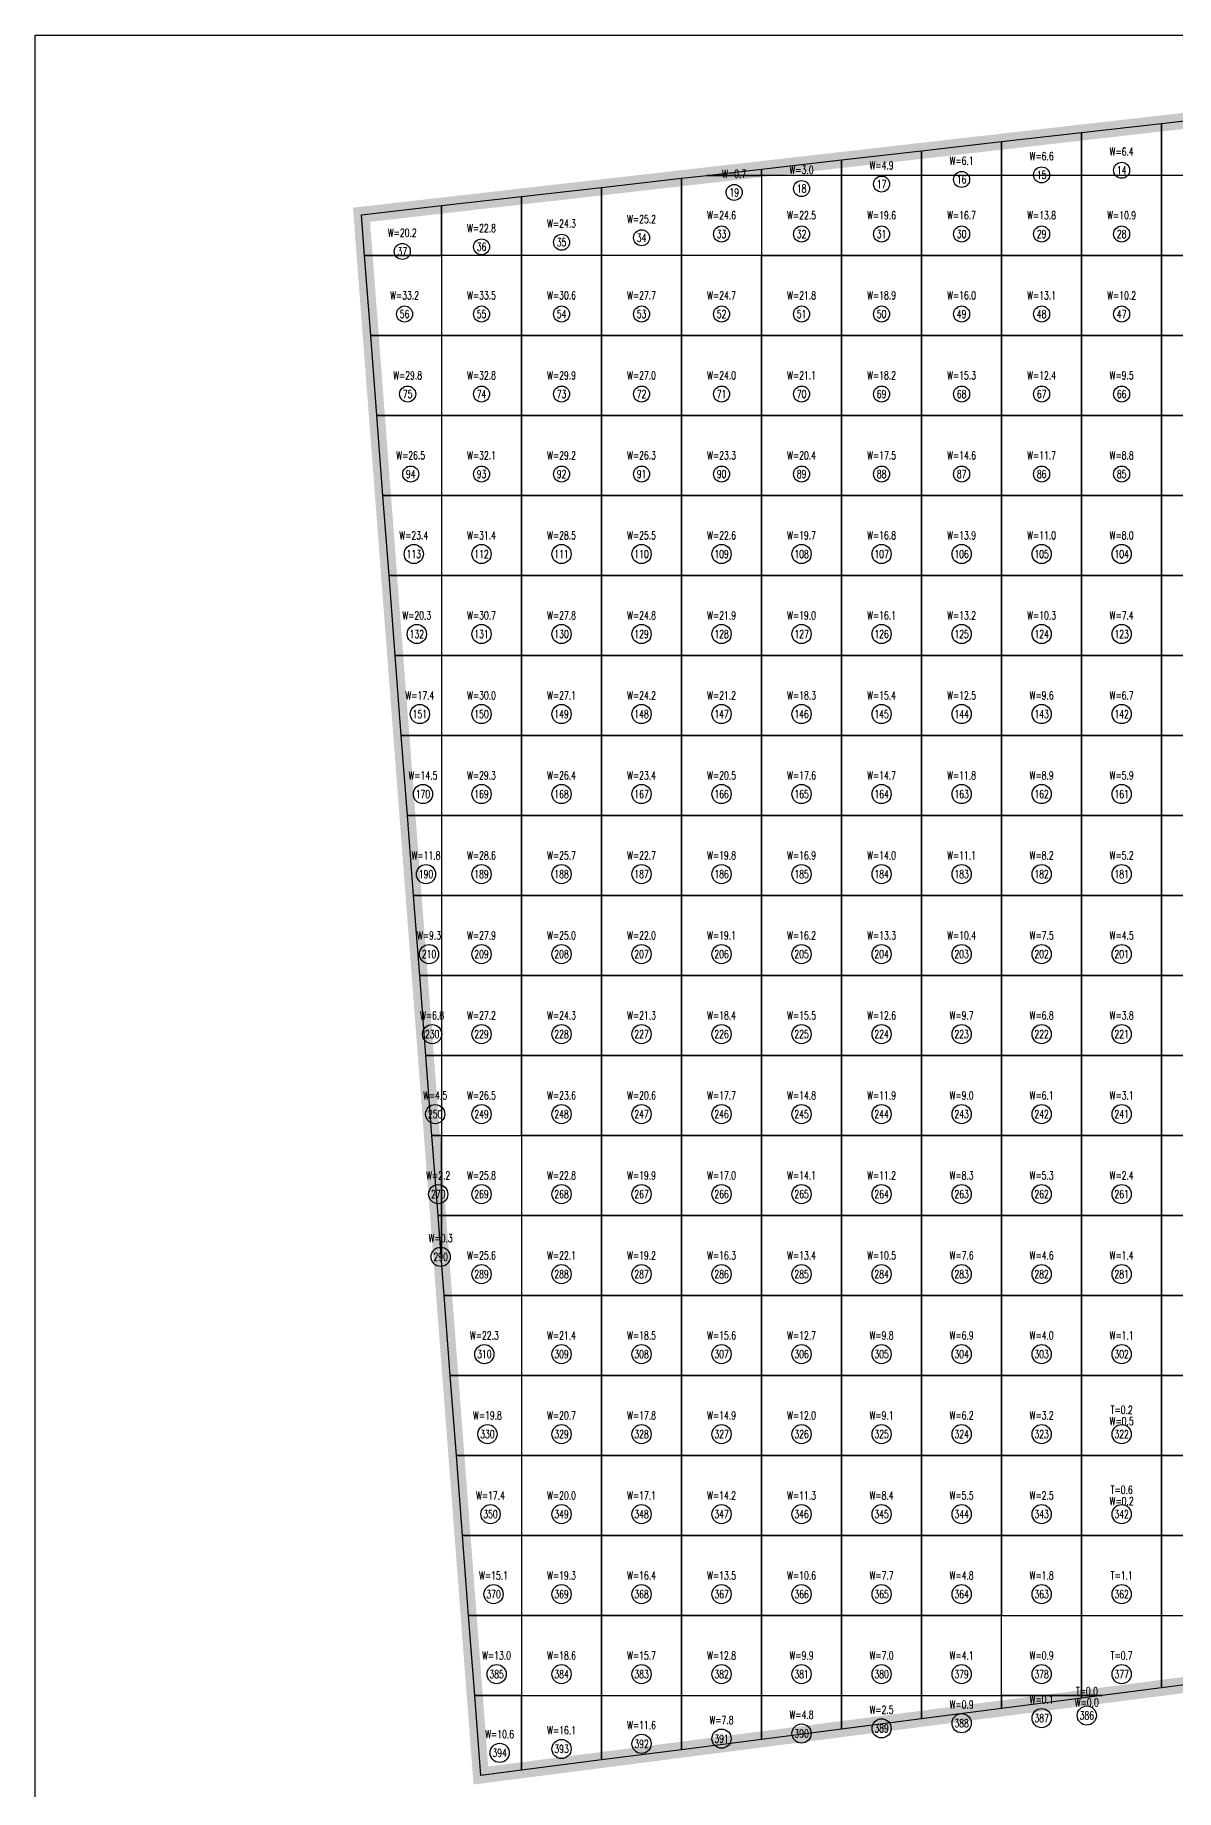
# Model space of a CAD drawing. Extents: x 4283 to 40403, y 1134 to 1764.
# Drawn here: x 14582 to 14646.8, y 1574.4 to 1674.1 of the extents above; entities that cross this region are included whole.
import ezdxf
from ezdxf.enums import TextEntityAlignment as Align

# ---------------------------------------------------------------- set-up
doc = ezdxf.new("R2010")
doc.units = 0
for name, color, linetype in [('tdz_16-2方格网', 2, 'Continuous'), ('tdz_16-2方格网计算', 7, 'Continuous'), ('tdz_土方计算图', 7, 'Continuous'), ('tdz_格田', 6, 'Continuous')]:
    doc.layers.add(name, color=color, linetype=linetype)
doc.styles.add('GLandNum', font='txt_____.ttf', dxfattribs={"width": 0.7, "height": 0.5})

msp = doc.modelspace()

# ---------------------------------------------------------------- linework, layer by layer
at = {"layer": 'tdz_16-2方格网', "linetype": 'Continuous'}
for points in [[(14645.987, 1669.075, 3082.727), (14645.987, 1666.125, 3082.727), (14641.441, 1666.125, 3082.727), (14641.441, 1668.557, 3082.727)], [(14650.532, 1669.594, 3082.727), (14650.532, 1666.125, 3082.727), (14645.987, 1666.125, 3082.727), (14645.987, 1669.075, 3082.727)], [(14636.896, 1668.038, 3082.727), (14636.896, 1666.125, 3082.727), (14632.35, 1666.125, 3082.727), (14632.35, 1667.519, 3082.727)], [(14641.441, 1668.557, 3082.727), (14641.441, 1666.125, 3082.727), (14636.896, 1666.125, 3082.727), (14636.896, 1668.038, 3082.727)], [(14627.805, 1667, 3082.727), (14627.805, 1666.125, 3082.727), (14623.259, 1666.125, 3082.727), (14623.259, 1666.481, 3082.727)], [(14632.35, 1667.519, 3082.727), (14632.35, 1666.125, 3082.727), (14627.805, 1666.125, 3082.727), (14627.805, 1667, 3082.727)], [(14618.714, 1665.962, 3082.727), (14618.714, 1661.58, 3082.727), (14614.168, 1661.58, 3082.727), (14614.168, 1665.443, 3082.727)], [(14620.144, 1666.125, 3082.727), (14623.259, 1666.125, 3082.727), (14623.259, 1661.58, 3082.727), (14618.714, 1661.58, 3082.727), (14618.714, 1665.962, 3082.727)], [(14623.259, 1666.481, 3082.727), (14623.259, 1666.125, 3082.727), (14620.144, 1666.125, 3082.727)], [(14623.259, 1666.125, 3082.727), (14623.259, 1661.58, 3082.727), (14627.805, 1661.58, 3082.727), (14627.805, 1666.125, 3082.727)], [(14627.805, 1666.125, 3082.727), (14627.805, 1661.58, 3082.727), (14632.35, 1661.58, 3082.727), (14632.35, 1666.125, 3082.727)], [(14632.35, 1666.125, 3082.727), (14632.35, 1661.58, 3082.727), (14636.896, 1661.58, 3082.727), (14636.896, 1666.125, 3082.727)], [(14636.896, 1666.125, 3082.727), (14636.896, 1661.58, 3082.727), (14641.441, 1661.58, 3082.727), (14641.441, 1666.125, 3082.727)], [(14641.441, 1666.125, 3082.727), (14641.441, 1661.58, 3082.727), (14645.987, 1661.58, 3082.727), (14645.987, 1666.125, 3082.727)], [(14645.987, 1666.125, 3082.727), (14645.987, 1661.58, 3082.727), (14650.532, 1661.58, 3082.727), (14650.532, 1666.125, 3082.727)], [(14609.623, 1664.924, 3082.727), (14609.623, 1661.58, 3082.727), (14605.077, 1661.58, 3082.727), (14605.077, 1664.405, 3082.727)], [(14614.168, 1665.443, 3082.727), (14614.168, 1661.58, 3082.727), (14609.623, 1661.58, 3082.727), (14609.623, 1664.924, 3082.727)], [(14605.077, 1664.405, 3082.727), (14605.077, 1661.58, 3082.727), (14600.708, 1661.58, 3082.727), (14600.532, 1663.886, 3082.727)], [(14600.708, 1661.58, 3082.727), (14605.077, 1661.58, 3082.727), (14605.077, 1657.034, 3082.727), (14601.056, 1657.034, 3082.727)], [(14605.077, 1661.58, 3082.727), (14605.077, 1657.034, 3082.727), (14609.623, 1657.034, 3082.727), (14609.623, 1661.58, 3082.727)], [(14609.623, 1661.58, 3082.727), (14609.623, 1657.034, 3082.727), (14614.168, 1657.034, 3082.727), (14614.168, 1661.58, 3082.727)], [(14614.168, 1661.58, 3082.727), (14614.168, 1657.034, 3082.727), (14618.714, 1657.034, 3082.727), (14618.714, 1661.58, 3082.727)], [(14618.714, 1661.58, 3082.727), (14618.714, 1657.034, 3082.727), (14623.259, 1657.034, 3082.727), (14623.259, 1661.58, 3082.727)], [(14623.259, 1661.58, 3082.727), (14623.259, 1657.034, 3082.727), (14627.805, 1657.034, 3082.727), (14627.805, 1661.58, 3082.727)], [(14627.805, 1661.58, 3082.727), (14627.805, 1657.034, 3082.727), (14632.35, 1657.034, 3082.727), (14632.35, 1661.58, 3082.727)], [(14632.35, 1661.58, 3082.727), (14632.35, 1657.034, 3082.727), (14636.896, 1657.034, 3082.727), (14636.896, 1661.58, 3082.727)], [(14636.896, 1661.58, 3082.727), (14636.896, 1657.034, 3082.727), (14641.441, 1657.034, 3082.727), (14641.441, 1661.58, 3082.727)], [(14641.441, 1661.58, 3082.727), (14641.441, 1657.034, 3082.727), (14645.987, 1657.034, 3082.727), (14645.987, 1661.58, 3082.727)], [(14645.987, 1661.58, 3082.727), (14645.987, 1657.034, 3082.727), (14650.532, 1657.034, 3082.727), (14650.532, 1661.58, 3082.727)], [(14601.056, 1657.034, 3082.727), (14605.077, 1657.034, 3082.727), (14605.077, 1652.489, 3082.727), (14601.404, 1652.489, 3082.727)], [(14605.077, 1657.034, 3082.727), (14605.077, 1652.489, 3082.727), (14609.623, 1652.489, 3082.727), (14609.623, 1657.034, 3082.727)], [(14609.623, 1657.034, 3082.727), (14609.623, 1652.489, 3082.727), (14614.168, 1652.489, 3082.727), (14614.168, 1657.034, 3082.727)], [(14614.168, 1657.034, 3082.727), (14614.168, 1652.489, 3082.727), (14618.714, 1652.489, 3082.727), (14618.714, 1657.034, 3082.727)], [(14618.714, 1657.034, 3082.727), (14618.714, 1652.489, 3082.727), (14623.259, 1652.489, 3082.727), (14623.259, 1657.034, 3082.727)], [(14623.259, 1657.034, 3082.727), (14623.259, 1652.489, 3082.727), (14627.805, 1652.489, 3082.727), (14627.805, 1657.034, 3082.727)], [(14627.805, 1657.034, 3082.727), (14627.805, 1652.489, 3082.727), (14632.35, 1652.489, 3082.727), (14632.35, 1657.034, 3082.727)], [(14632.35, 1657.034, 3082.727), (14632.35, 1652.489, 3082.727), (14636.896, 1652.489, 3082.727), (14636.896, 1657.034, 3082.727)], [(14636.896, 1657.034, 3082.727), (14636.896, 1652.489, 3082.727), (14641.441, 1652.489, 3082.727), (14641.441, 1657.034, 3082.727)], [(14641.441, 1657.034, 3082.727), (14641.441, 1652.489, 3082.727), (14645.987, 1652.489, 3082.727), (14645.987, 1657.034, 3082.727)], [(14645.987, 1657.034, 3082.727), (14645.987, 1652.489, 3082.727), (14650.532, 1652.489, 3082.727), (14650.532, 1657.034, 3082.727)], [(14601.404, 1652.489, 3082.727), (14605.077, 1652.489, 3082.727), (14605.077, 1647.943, 3082.727), (14601.751, 1647.943, 3082.727)], [(14605.077, 1652.489, 3082.727), (14605.077, 1647.943, 3082.727), (14609.623, 1647.943, 3082.727), (14609.623, 1652.489, 3082.727)], [(14609.623, 1652.489, 3082.727), (14609.623, 1647.943, 3082.727), (14614.168, 1647.943, 3082.727), (14614.168, 1652.489, 3082.727)], [(14614.168, 1652.489, 3082.727), (14614.168, 1647.943, 3082.727), (14618.714, 1647.943, 3082.727), (14618.714, 1652.489, 3082.727)], [(14618.714, 1652.489, 3082.727), (14618.714, 1647.943, 3082.727), (14623.259, 1647.943, 3082.727), (14623.259, 1652.489, 3082.727)], [(14623.259, 1652.489, 3082.727), (14623.259, 1647.943, 3082.727), (14627.805, 1647.943, 3082.727), (14627.805, 1652.489, 3082.727)], [(14627.805, 1652.489, 3082.727), (14627.805, 1647.943, 3082.727), (14632.35, 1647.943, 3082.727), (14632.35, 1652.489, 3082.727)], [(14632.35, 1652.489, 3082.727), (14632.35, 1647.943, 3082.727), (14636.896, 1647.943, 3082.727), (14636.896, 1652.489, 3082.727)], [(14636.896, 1652.489, 3082.727), (14636.896, 1647.943, 3082.727), (14641.441, 1647.943, 3082.727), (14641.441, 1652.489, 3082.727)], [(14641.441, 1652.489, 3082.727), (14641.441, 1647.943, 3082.727), (14645.987, 1647.943, 3082.727), (14645.987, 1652.489, 3082.727)], [(14645.987, 1652.489, 3082.727), (14645.987, 1647.943, 3082.727), (14650.532, 1647.943, 3082.727), (14650.532, 1652.489, 3082.727)], [(14601.751, 1647.943, 3082.727), (14605.077, 1647.943, 3082.727), (14605.077, 1643.398, 3082.727), (14602.099, 1643.398, 3082.727)], [(14605.077, 1647.943, 3082.727), (14605.077, 1643.398, 3082.727), (14609.623, 1643.398, 3082.727), (14609.623, 1647.943, 3082.727)], [(14609.623, 1647.943, 3082.727), (14609.623, 1643.398, 3082.727), (14614.168, 1643.398, 3082.727), (14614.168, 1647.943, 3082.727)], [(14614.168, 1647.943, 3082.727), (14614.168, 1643.398, 3082.727), (14618.714, 1643.398, 3082.727), (14618.714, 1647.943, 3082.727)], [(14618.714, 1647.943, 3082.727), (14618.714, 1643.398, 3082.727), (14623.259, 1643.398, 3082.727), (14623.259, 1647.943, 3082.727)], [(14623.259, 1647.943, 3082.727), (14623.259, 1643.398, 3082.727), (14627.805, 1643.398, 3082.727), (14627.805, 1647.943, 3082.727)], [(14627.805, 1647.943, 3082.727), (14627.805, 1643.398, 3082.727), (14632.35, 1643.398, 3082.727), (14632.35, 1647.943, 3082.727)], [(14632.35, 1647.943, 3082.727), (14632.35, 1643.398, 3082.727), (14636.896, 1643.398, 3082.727), (14636.896, 1647.943, 3082.727)], [(14636.896, 1647.943, 3082.727), (14636.896, 1643.398, 3082.727), (14641.441, 1643.398, 3082.727), (14641.441, 1647.943, 3082.727)], [(14641.441, 1647.943, 3082.727), (14641.441, 1643.398, 3082.727), (14645.987, 1643.398, 3082.727), (14645.987, 1647.943, 3082.727)], [(14645.987, 1647.943, 3082.727), (14645.987, 1643.398, 3082.727), (14650.532, 1643.398, 3082.727), (14650.532, 1647.943, 3082.727)], [(14602.099, 1643.398, 3082.727), (14605.077, 1643.398, 3082.727), (14605.077, 1638.853, 3082.727), (14602.447, 1638.853, 3082.727)], [(14605.077, 1643.398, 3082.727), (14605.077, 1638.853, 3082.727), (14609.623, 1638.853, 3082.727), (14609.623, 1643.398, 3082.727)], [(14609.623, 1643.398, 3082.727), (14609.623, 1638.853, 3082.727), (14614.168, 1638.853, 3082.727), (14614.168, 1643.398, 3082.727)], [(14614.168, 1643.398, 3082.727), (14614.168, 1638.853, 3082.727), (14618.714, 1638.853, 3082.727), (14618.714, 1643.398, 3082.727)], [(14618.714, 1643.398, 3082.727), (14618.714, 1638.853, 3082.727), (14623.259, 1638.853, 3082.727), (14623.259, 1643.398, 3082.727)], [(14623.259, 1643.398, 3082.727), (14623.259, 1638.853, 3082.727), (14627.805, 1638.853, 3082.727), (14627.805, 1643.398, 3082.727)], [(14627.805, 1643.398, 3082.727), (14627.805, 1638.853, 3082.727), (14632.35, 1638.853, 3082.727), (14632.35, 1643.398, 3082.727)], [(14632.35, 1643.398, 3082.727), (14632.35, 1638.853, 3082.727), (14636.896, 1638.853, 3082.727), (14636.896, 1643.398, 3082.727)], [(14636.896, 1643.398, 3082.727), (14636.896, 1638.853, 3082.727), (14641.441, 1638.853, 3082.727), (14641.441, 1643.398, 3082.727)], [(14641.441, 1643.398, 3082.727), (14641.441, 1638.853, 3082.727), (14645.987, 1638.853, 3082.727), (14645.987, 1643.398, 3082.727)], [(14645.987, 1643.398, 3082.727), (14645.987, 1638.853, 3082.727), (14650.532, 1638.853, 3082.727), (14650.532, 1643.398, 3082.727)], [(14602.447, 1638.853, 3082.727), (14605.077, 1638.853, 3082.727), (14605.077, 1634.307, 3082.727), (14602.794, 1634.307, 3082.727)], [(14605.077, 1638.853, 3082.727), (14605.077, 1634.307, 3082.727), (14609.623, 1634.307, 3082.727), (14609.623, 1638.853, 3082.727)], [(14609.623, 1638.853, 3082.727), (14609.623, 1634.307, 3082.727), (14614.168, 1634.307, 3082.727), (14614.168, 1638.853, 3082.727)], [(14614.168, 1638.853, 3082.727), (14614.168, 1634.307, 3082.727), (14618.714, 1634.307, 3082.727), (14618.714, 1638.853, 3082.727)], [(14618.714, 1638.853, 3082.727), (14618.714, 1634.307, 3082.727), (14623.259, 1634.307, 3082.727), (14623.259, 1638.853, 3082.727)], [(14623.259, 1638.853, 3082.727), (14623.259, 1634.307, 3082.727), (14627.805, 1634.307, 3082.727), (14627.805, 1638.853, 3082.727)], [(14627.805, 1638.853, 3082.727), (14627.805, 1634.307, 3082.727), (14632.35, 1634.307, 3082.727), (14632.35, 1638.853, 3082.727)], [(14632.35, 1638.853, 3082.727), (14632.35, 1634.307, 3082.727), (14636.896, 1634.307, 3082.727), (14636.896, 1638.853, 3082.727)], [(14636.896, 1638.853, 3082.727), (14636.896, 1634.307, 3082.727), (14641.441, 1634.307, 3082.727), (14641.441, 1638.853, 3082.727)], [(14641.441, 1638.853, 3082.727), (14641.441, 1634.307, 3082.727), (14645.987, 1634.307, 3082.727), (14645.987, 1638.853, 3082.727)], [(14645.987, 1638.853, 3082.727), (14645.987, 1634.307, 3082.727), (14650.532, 1634.307, 3082.727), (14650.532, 1638.853, 3082.727)], [(14602.794, 1634.307, 3082.727), (14605.077, 1634.307, 3082.727), (14605.077, 1629.762, 3082.727), (14603.142, 1629.762, 3082.727)], [(14605.077, 1634.307, 3082.727), (14605.077, 1629.762, 3082.727), (14609.623, 1629.762, 3082.727), (14609.623, 1634.307, 3082.727)], [(14609.623, 1634.307, 3082.727), (14609.623, 1629.762, 3082.727), (14614.168, 1629.762, 3082.727), (14614.168, 1634.307, 3082.727)], [(14614.168, 1634.307, 3082.727), (14614.168, 1629.762, 3082.727), (14618.714, 1629.762, 3082.727), (14618.714, 1634.307, 3082.727)], [(14618.714, 1634.307, 3082.727), (14618.714, 1629.762, 3082.727), (14623.259, 1629.762, 3082.727), (14623.259, 1634.307, 3082.727)], [(14623.259, 1634.307, 3082.727), (14623.259, 1629.762, 3082.727), (14627.805, 1629.762, 3082.727), (14627.805, 1634.307, 3082.727)], [(14627.805, 1634.307, 3082.727), (14627.805, 1629.762, 3082.727), (14632.35, 1629.762, 3082.727), (14632.35, 1634.307, 3082.727)], [(14632.35, 1634.307, 3082.727), (14632.35, 1629.762, 3082.727), (14636.896, 1629.762, 3082.727), (14636.896, 1634.307, 3082.727)], [(14636.896, 1634.307, 3082.727), (14636.896, 1629.762, 3082.727), (14641.441, 1629.762, 3082.727), (14641.441, 1634.307, 3082.727)], [(14641.441, 1634.307, 3082.727), (14641.441, 1629.762, 3082.727), (14645.987, 1629.762, 3082.727), (14645.987, 1634.307, 3082.727)], [(14645.987, 1634.307, 3082.727), (14645.987, 1629.762, 3082.727), (14650.532, 1629.762, 3082.727), (14650.532, 1634.307, 3082.727)], [(14603.142, 1629.762, 3082.727), (14605.077, 1629.762, 3082.727), (14605.077, 1625.216, 3082.727), (14603.489, 1625.216, 3082.727)], [(14605.077, 1629.762, 3082.727), (14605.077, 1625.216, 3082.727), (14609.623, 1625.216, 3082.727), (14609.623, 1629.762, 3082.727)], [(14609.623, 1629.762, 3082.727), (14609.623, 1625.216, 3082.727), (14614.168, 1625.216, 3082.727), (14614.168, 1629.762, 3082.727)], [(14614.168, 1629.762, 3082.727), (14614.168, 1625.216, 3082.727), (14618.714, 1625.216, 3082.727), (14618.714, 1629.762, 3082.727)], [(14618.714, 1629.762, 3082.727), (14618.714, 1625.216, 3082.727), (14623.259, 1625.216, 3082.727), (14623.259, 1629.762, 3082.727)], [(14623.259, 1629.762, 3082.727), (14623.259, 1625.216, 3082.727), (14627.805, 1625.216, 3082.727), (14627.805, 1629.762, 3082.727)], [(14627.805, 1629.762, 3082.727), (14627.805, 1625.216, 3082.727), (14632.35, 1625.216, 3082.727), (14632.35, 1629.762, 3082.727)], [(14632.35, 1629.762, 3082.727), (14632.35, 1625.216, 3082.727), (14636.896, 1625.216, 3082.727), (14636.896, 1629.762, 3082.727)], [(14636.896, 1629.762, 3082.727), (14636.896, 1625.216, 3082.727), (14641.441, 1625.216, 3082.727), (14641.441, 1629.762, 3082.727)], [(14641.441, 1629.762, 3082.727), (14641.441, 1625.216, 3082.727), (14645.987, 1625.216, 3082.727), (14645.987, 1629.762, 3082.727)], [(14645.987, 1629.762, 3082.727), (14645.987, 1625.216, 3082.727), (14650.532, 1625.216, 3082.727), (14650.532, 1629.762, 3082.727)], [(14603.489, 1625.216, 3082.727), (14605.077, 1625.216, 3082.727), (14605.077, 1620.671, 3082.727), (14603.837, 1620.671, 3082.727)], [(14605.077, 1625.216, 3082.727), (14605.077, 1620.671, 3082.727), (14609.623, 1620.671, 3082.727), (14609.623, 1625.216, 3082.727)], [(14609.623, 1625.216, 3082.727), (14609.623, 1620.671, 3082.727), (14614.168, 1620.671, 3082.727), (14614.168, 1625.216, 3082.727)], [(14614.168, 1625.216, 3082.727), (14614.168, 1620.671, 3082.727), (14618.714, 1620.671, 3082.727), (14618.714, 1625.216, 3082.727)], [(14618.714, 1625.216, 3082.727), (14618.714, 1620.671, 3082.727), (14623.259, 1620.671, 3082.727), (14623.259, 1625.216, 3082.727)], [(14623.259, 1625.216, 3082.727), (14623.259, 1620.671, 3082.727), (14627.805, 1620.671, 3082.727), (14627.805, 1625.216, 3082.727)], [(14627.805, 1625.216, 3082.727), (14627.805, 1620.671, 3082.727), (14632.35, 1620.671, 3082.727), (14632.35, 1625.216, 3082.727)], [(14632.35, 1625.216, 3082.727), (14632.35, 1620.671, 3082.727), (14636.896, 1620.671, 3082.727), (14636.896, 1625.216, 3082.727)], [(14636.896, 1625.216, 3082.727), (14636.896, 1620.671, 3082.727), (14641.441, 1620.671, 3082.727), (14641.441, 1625.216, 3082.727)], [(14641.441, 1625.216, 3082.727), (14641.441, 1620.671, 3082.727), (14645.987, 1620.671, 3082.727), (14645.987, 1625.216, 3082.727)], [(14645.987, 1625.216, 3082.727), (14645.987, 1620.671, 3082.727), (14650.532, 1620.671, 3082.727), (14650.532, 1625.216, 3082.727)], [(14603.837, 1620.671, 3082.727), (14605.077, 1620.671, 3082.727), (14605.077, 1616.125, 3082.727), (14604.185, 1616.125, 3082.727)], [(14605.077, 1620.671, 3082.727), (14605.077, 1616.125, 3082.727), (14609.623, 1616.125, 3082.727), (14609.623, 1620.671, 3082.727)], [(14609.623, 1620.671, 3082.727), (14609.623, 1616.125, 3082.727), (14614.168, 1616.125, 3082.727), (14614.168, 1620.671, 3082.727)], [(14614.168, 1620.671, 3082.727), (14614.168, 1616.125, 3082.727), (14618.714, 1616.125, 3082.727), (14618.714, 1620.671, 3082.727)], [(14618.714, 1620.671, 3082.727), (14618.714, 1616.125, 3082.727), (14623.259, 1616.125, 3082.727), (14623.259, 1620.671, 3082.727)], [(14623.259, 1620.671, 3082.727), (14623.259, 1616.125, 3082.727), (14627.805, 1616.125, 3082.727), (14627.805, 1620.671, 3082.727)], [(14627.805, 1620.671, 3082.727), (14627.805, 1616.125, 3082.727), (14632.35, 1616.125, 3082.727), (14632.35, 1620.671, 3082.727)], [(14632.35, 1620.671, 3082.727), (14632.35, 1616.125, 3082.727), (14636.896, 1616.125, 3082.727), (14636.896, 1620.671, 3082.727)], [(14636.896, 1620.671, 3082.727), (14636.896, 1616.125, 3082.727), (14641.441, 1616.125, 3082.727), (14641.441, 1620.671, 3082.727)], [(14641.441, 1620.671, 3082.727), (14641.441, 1616.125, 3082.727), (14645.987, 1616.125, 3082.727), (14645.987, 1620.671, 3082.727)], [(14645.987, 1620.671, 3082.727), (14645.987, 1616.125, 3082.727), (14650.532, 1616.125, 3082.727), (14650.532, 1620.671, 3082.727)], [(14604.185, 1616.125, 3082.727), (14605.077, 1616.125, 3082.727), (14605.077, 1611.58, 3082.727), (14604.532, 1611.58, 3082.727)], [(14605.077, 1616.125, 3082.727), (14605.077, 1611.58, 3082.727), (14609.623, 1611.58, 3082.727), (14609.623, 1616.125, 3082.727)], [(14609.623, 1616.125, 3082.727), (14609.623, 1611.58, 3082.727), (14614.168, 1611.58, 3082.727), (14614.168, 1616.125, 3082.727)], [(14614.168, 1616.125, 3082.727), (14614.168, 1611.58, 3082.727), (14618.714, 1611.58, 3082.727), (14618.714, 1616.125, 3082.727)], [(14618.714, 1616.125, 3082.727), (14618.714, 1611.58, 3082.727), (14623.259, 1611.58, 3082.727), (14623.259, 1616.125, 3082.727)], [(14623.259, 1616.125, 3082.727), (14623.259, 1611.58, 3082.727), (14627.805, 1611.58, 3082.727), (14627.805, 1616.125, 3082.727)], [(14627.805, 1616.125, 3082.727), (14627.805, 1611.58, 3082.727), (14632.35, 1611.58, 3082.727), (14632.35, 1616.125, 3082.727)], [(14632.35, 1616.125, 3082.727), (14632.35, 1611.58, 3082.727), (14636.896, 1611.58, 3082.727), (14636.896, 1616.125, 3082.727)], [(14636.896, 1616.125, 3082.727), (14636.896, 1611.58, 3082.727), (14641.441, 1611.58, 3082.727), (14641.441, 1616.125, 3082.727)], [(14641.441, 1616.125, 3082.727), (14641.441, 1611.58, 3082.727), (14645.987, 1611.58, 3082.727), (14645.987, 1616.125, 3082.727)], [(14645.987, 1616.125, 3082.727), (14645.987, 1611.58, 3082.727), (14650.532, 1611.58, 3082.727), (14650.532, 1616.125, 3082.727)], [(14604.532, 1611.58, 3082.727), (14605.077, 1611.58, 3082.727), (14605.077, 1607.034, 3082.727), (14604.88, 1607.034, 3082.727)], [(14605.077, 1607.034, 3082.727), (14605.077, 1611.58, 3082.727), (14609.623, 1611.58, 3082.727), (14609.623, 1607.034, 3082.727)], [(14609.623, 1611.58, 3082.727), (14609.623, 1607.034, 3082.727), (14614.168, 1607.034, 3082.727), (14614.168, 1611.58, 3082.727)], [(14614.168, 1611.58, 3082.727), (14614.168, 1607.034, 3082.727), (14618.714, 1607.034, 3082.727), (14618.714, 1611.58, 3082.727)], [(14618.714, 1611.58, 3082.727), (14618.714, 1607.034, 3082.727), (14623.259, 1607.034, 3082.727), (14623.259, 1611.58, 3082.727)], [(14623.259, 1611.58, 3082.727), (14623.259, 1607.034, 3082.727), (14627.805, 1607.034, 3082.727), (14627.805, 1611.58, 3082.727)], [(14627.805, 1611.58, 3082.727), (14627.805, 1607.034, 3082.727), (14632.35, 1607.034, 3082.727), (14632.35, 1611.58, 3082.727)], [(14632.35, 1611.58, 3082.727), (14632.35, 1607.034, 3082.727), (14636.896, 1607.034, 3082.727), (14636.896, 1611.58, 3082.727)], [(14636.896, 1611.58, 3082.727), (14636.896, 1607.034, 3082.727), (14641.441, 1607.034, 3082.727), (14641.441, 1611.58, 3082.727)], [(14641.441, 1611.58, 3082.727), (14641.441, 1607.034, 3082.727), (14645.987, 1607.034, 3082.727), (14645.987, 1611.58, 3082.727)], [(14645.987, 1611.58, 3082.727), (14645.987, 1607.034, 3082.727), (14650.532, 1607.034, 3082.727), (14650.532, 1611.58, 3082.727)], [(14604.88, 1607.034, 3082.727), (14605.077, 1607.034, 3082.727), (14605.077, 1604.453, 3082.727)], [(14605.077, 1604.453, 3082.727), (14605.077, 1607.034, 3082.727), (14609.623, 1607.034, 3082.727), (14609.623, 1602.489, 3082.727), (14605.228, 1602.489, 3082.727)], [(14609.623, 1607.034, 3082.727), (14609.623, 1602.489, 3082.727), (14614.168, 1602.489, 3082.727), (14614.168, 1607.034, 3082.727)], [(14614.168, 1607.034, 3082.727), (14614.168, 1602.489, 3082.727), (14618.714, 1602.489, 3082.727), (14618.714, 1607.034, 3082.727)], [(14618.714, 1607.034, 3082.727), (14618.714, 1602.489, 3082.727), (14623.259, 1602.489, 3082.727), (14623.259, 1607.034, 3082.727)], [(14623.259, 1607.034, 3082.727), (14623.259, 1602.489, 3082.727), (14627.805, 1602.489, 3082.727), (14627.805, 1607.034, 3082.727)], [(14627.805, 1607.034, 3082.727), (14627.805, 1602.489, 3082.727), (14632.35, 1602.489, 3082.727), (14632.35, 1607.034, 3082.727)], [(14632.35, 1607.034, 3082.727), (14632.35, 1602.489, 3082.727), (14636.896, 1602.489, 3082.727), (14636.896, 1607.034, 3082.727)], [(14636.896, 1607.034, 3082.727), (14636.896, 1602.489, 3082.727), (14641.441, 1602.489, 3082.727), (14641.441, 1607.034, 3082.727)], [(14641.441, 1607.034, 3082.727), (14641.441, 1602.489, 3082.727), (14645.987, 1602.489, 3082.727), (14645.987, 1607.034, 3082.727)], [(14645.987, 1607.034, 3082.727), (14645.987, 1602.489, 3082.727), (14650.532, 1602.489, 3082.727), (14650.532, 1607.034, 3082.727)], [(14605.228, 1602.489, 3082.727), (14609.623, 1602.489, 3082.727), (14609.623, 1597.943, 3082.727), (14605.575, 1597.943, 3082.727)], [(14609.623, 1602.489, 3082.727), (14609.623, 1597.943, 3082.727), (14614.168, 1597.943, 3082.727), (14614.168, 1602.489, 3082.727)], [(14614.168, 1602.489, 3082.727), (14614.168, 1597.943, 3082.727), (14618.714, 1597.943, 3082.727), (14618.714, 1602.489, 3082.727)], [(14618.714, 1602.489, 3082.727), (14618.714, 1597.943, 3082.727), (14623.259, 1597.943, 3082.727), (14623.259, 1602.489, 3082.727)], [(14623.259, 1602.489, 3082.727), (14623.259, 1597.943, 3082.727), (14627.805, 1597.943, 3082.727), (14627.805, 1602.489, 3082.727)], [(14627.805, 1602.489, 3082.727), (14627.805, 1597.943, 3082.727), (14632.35, 1597.943, 3082.727), (14632.35, 1602.489, 3082.727)], [(14632.35, 1602.489, 3082.727), (14632.35, 1597.943, 3082.727), (14636.896, 1597.943, 3082.727), (14636.896, 1602.489, 3082.727)], [(14636.896, 1602.489, 3082.727), (14636.896, 1597.943, 3082.727), (14641.441, 1597.943, 3082.727), (14641.441, 1602.489, 3082.727)], [(14641.441, 1602.489, 3082.727), (14641.441, 1597.943, 3082.727), (14645.987, 1597.943, 3082.727), (14645.987, 1602.489, 3082.727)], [(14645.987, 1602.489, 3082.727), (14645.987, 1597.943, 3082.727), (14650.532, 1597.943, 3082.727), (14650.532, 1602.489, 3082.727)], [(14605.575, 1597.943, 3082.727), (14609.623, 1597.943, 3082.727), (14609.623, 1593.398, 3082.727), (14605.923, 1593.398, 3082.727)], [(14609.623, 1597.943, 3082.727), (14609.623, 1593.398, 3082.727), (14614.168, 1593.398, 3082.727), (14614.168, 1597.943, 3082.727)], [(14614.168, 1597.943, 3082.727), (14614.168, 1593.398, 3082.727), (14618.714, 1593.398, 3082.727), (14618.714, 1597.943, 3082.727)], [(14618.714, 1597.943, 3082.727), (14618.714, 1593.398, 3082.727), (14623.259, 1593.398, 3082.727), (14623.259, 1597.943, 3082.727)], [(14623.259, 1597.943, 3082.727), (14623.259, 1593.398, 3082.727), (14627.805, 1593.398, 3082.727), (14627.805, 1597.943, 3082.727)], [(14627.805, 1597.943, 3082.727), (14627.805, 1593.398, 3082.727), (14632.35, 1593.398, 3082.727), (14632.35, 1597.943, 3082.727)], [(14632.35, 1597.943, 3082.727), (14632.35, 1593.398, 3082.727), (14636.896, 1593.398, 3082.727), (14636.896, 1597.943, 3082.727)], [(14636.896, 1597.943, 3082.727), (14636.896, 1593.398, 3082.727), (14641.441, 1593.398, 3082.727), (14641.441, 1597.943, 3082.727)], [(14641.441, 1597.943, 3082.727), (14641.441, 1593.398, 3082.727), (14645.987, 1593.398, 3082.727), (14645.987, 1597.943, 3082.727)], [(14645.987, 1597.943, 3082.727), (14645.987, 1593.398, 3082.727), (14650.532, 1593.398, 3082.727), (14650.532, 1597.943, 3082.727)], [(14605.923, 1593.398, 3082.727), (14609.623, 1593.398, 3082.727), (14609.623, 1588.853, 3082.727), (14606.271, 1588.853, 3082.727)], [(14609.623, 1593.398, 3082.727), (14609.623, 1588.853, 3082.727), (14614.168, 1588.853, 3082.727), (14614.168, 1593.398, 3082.727)], [(14614.168, 1593.398, 3082.727), (14614.168, 1588.853, 3082.727), (14618.714, 1588.853, 3082.727), (14618.714, 1593.398, 3082.727)], [(14618.714, 1593.398, 3082.727), (14618.714, 1588.853, 3082.727), (14623.259, 1588.853, 3082.727), (14623.259, 1593.398, 3082.727)], [(14623.259, 1593.398, 3082.727), (14623.259, 1588.853, 3082.727), (14627.805, 1588.853, 3082.727), (14627.805, 1593.398, 3082.727)], [(14627.805, 1593.398, 3082.727), (14627.805, 1588.853, 3082.727), (14632.35, 1588.853, 3082.727), (14632.35, 1593.398, 3082.727)], [(14632.35, 1593.398, 3082.727), (14632.35, 1588.853, 3082.727), (14636.896, 1588.853, 3082.727), (14636.896, 1593.398, 3082.727)], [(14636.896, 1593.398, 3082.727), (14636.896, 1588.853, 3082.727), (14641.441, 1588.853, 3082.727), (14641.441, 1593.398, 3082.727)], [(14641.441, 1593.398, 3082.727), (14641.441, 1588.853, 3082.727), (14645.987, 1588.853, 3082.727), (14645.987, 1593.398, 3082.727)], [(14645.987, 1593.398, 3082.727), (14645.987, 1588.853, 3082.727), (14650.532, 1588.853, 3082.727), (14650.532, 1593.398, 3082.727)], [(14606.271, 1588.853, 3082.727), (14609.623, 1588.853, 3082.727), (14609.623, 1584.307, 3082.727), (14606.618, 1584.307, 3082.727)], [(14609.623, 1588.853, 3082.727), (14609.623, 1584.307, 3082.727), (14614.168, 1584.307, 3082.727), (14614.168, 1588.853, 3082.727)], [(14614.168, 1588.853, 3082.727), (14614.168, 1584.307, 3082.727), (14618.714, 1584.307, 3082.727), (14618.714, 1588.853, 3082.727)], [(14618.714, 1588.853, 3082.727), (14618.714, 1584.307, 3082.727), (14623.259, 1584.307, 3082.727), (14623.259, 1588.853, 3082.727)], [(14623.259, 1588.853, 3082.727), (14623.259, 1584.307, 3082.727), (14627.805, 1584.307, 3082.727), (14627.805, 1588.853, 3082.727)], [(14627.805, 1588.853, 3082.727), (14627.805, 1584.307, 3082.727), (14632.35, 1584.307, 3082.727), (14632.35, 1588.853, 3082.727)], [(14632.35, 1588.853, 3082.727), (14632.35, 1584.307, 3082.727), (14636.896, 1584.307, 3082.727), (14636.896, 1588.853, 3082.727)], [(14636.896, 1588.853, 3082.727), (14636.896, 1584.307, 3082.727), (14641.441, 1584.307, 3082.727), (14641.441, 1588.853, 3082.727)], [(14641.441, 1588.853, 3082.727), (14641.441, 1584.307, 3082.727), (14645.987, 1584.307, 3082.727), (14645.987, 1588.853, 3082.727)], [(14645.987, 1588.853, 3082.727), (14645.987, 1584.307, 3082.727), (14650.532, 1584.307, 3082.727), (14650.532, 1588.853, 3082.727)], [(14606.618, 1584.307, 3082.727), (14609.623, 1584.307, 3082.727), (14609.623, 1579.762, 3082.727), (14606.966, 1579.762, 3082.727)], [(14609.623, 1584.307, 3082.727), (14609.623, 1579.762, 3082.727), (14614.168, 1579.762, 3082.727), (14614.168, 1584.307, 3082.727)], [(14614.168, 1584.307, 3082.727), (14614.168, 1579.762, 3082.727), (14618.714, 1579.762, 3082.727), (14618.714, 1584.307, 3082.727)], [(14618.714, 1584.307, 3082.727), (14618.714, 1579.762, 3082.727), (14623.259, 1579.762, 3082.727), (14623.259, 1584.307, 3082.727)], [(14623.259, 1584.307, 3082.727), (14623.259, 1579.762, 3082.727), (14627.805, 1579.762, 3082.727), (14627.805, 1584.307, 3082.727)], [(14627.805, 1584.307, 3082.727), (14627.805, 1579.762, 3082.727), (14632.35, 1579.762, 3082.727), (14632.35, 1584.307, 3082.727)], [(14632.35, 1584.307, 3082.727), (14632.35, 1579.762, 3082.727), (14636.896, 1579.762, 3082.727), (14636.896, 1584.307, 3082.727)], [(14636.896, 1579.762, 3082.727), (14636.896, 1584.307, 3082.727), (14641.441, 1584.307, 3082.727), (14641.441, 1579.762, 3082.727)], [(14642.616, 1579.762, 3082.727), (14641.441, 1579.762, 3082.727), (14641.441, 1584.307, 3082.727), (14645.987, 1584.307, 3082.727), (14645.987, 1580.196, 3082.727)], [(14645.987, 1580.196, 3082.727), (14645.987, 1584.307, 3082.727), (14650.532, 1584.307, 3082.727), (14650.532, 1580.781, 3082.727)], [(14606.966, 1579.762, 3082.727), (14609.623, 1579.762, 3082.727), (14609.623, 1575.514, 3082.727), (14607.313, 1575.216, 3082.727)], [(14609.623, 1575.514, 3082.727), (14609.623, 1579.762, 3082.727), (14614.168, 1579.762, 3082.727), (14614.168, 1576.099, 3082.727)], [(14614.168, 1576.099, 3082.727), (14614.168, 1579.762, 3082.727), (14618.714, 1579.762, 3082.727), (14618.714, 1576.684, 3082.727)], [(14618.714, 1576.684, 3082.727), (14618.714, 1579.762, 3082.727), (14623.259, 1579.762, 3082.727), (14623.259, 1577.269, 3082.727)], [(14623.259, 1577.269, 3082.727), (14623.259, 1579.762, 3082.727), (14627.805, 1579.762, 3082.727), (14627.805, 1577.855, 3082.727)], [(14627.805, 1577.855, 3082.727), (14627.805, 1579.762, 3082.727), (14632.35, 1579.762, 3082.727), (14632.35, 1578.44, 3082.727)], [(14632.35, 1578.44, 3082.727), (14632.35, 1579.762, 3082.727), (14636.896, 1579.762, 3082.727), (14636.896, 1579.025, 3082.727)], [(14636.896, 1579.025, 3082.727), (14636.896, 1579.762, 3082.727), (14641.441, 1579.762, 3082.727), (14641.441, 1579.61, 3082.727)], [(14641.441, 1579.762, 3082.727), (14642.616, 1579.762, 3082.727), (14641.441, 1579.61, 3082.727)]]:
    msp.add_polyline3d(points, close=True, dxfattribs=at)
at = {"layer": 'tdz_16-2方格网计算', "color": 7, "linetype": 'Continuous'}
for centre, radius in [((14630.077, 1665.632), 0.455), ((14634.623, 1665.891), 0.455), ((14639.168, 1666.151), 0.455), ((14643.714, 1666.41), 0.455), ((14621.702, 1665.154), 0.455), ((14625.532, 1665.372), 0.455), ((14616.441, 1662.581), 0.455), ((14620.987, 1662.792), 0.455), ((14625.532, 1662.792), 0.455), ((14630.077, 1662.792), 0.455), ((14634.623, 1662.792), 0.455), ((14639.168, 1662.792), 0.455), ((14643.714, 1662.792), 0.455), ((14602.849, 1661.802), 0.455), ((14607.35, 1662.062), 0.455), ((14611.896, 1662.321), 0.455), ((14602.98, 1658.247), 0.455), ((14607.35, 1658.247), 0.455), ((14611.896, 1658.247), 0.455), ((14616.441, 1658.247), 0.455), ((14620.987, 1658.247), 0.455), ((14625.532, 1658.247), 0.455), ((14630.077, 1658.247), 0.455), ((14634.623, 1658.247), 0.455), ((14639.168, 1658.247), 0.455), ((14643.714, 1658.247), 0.455), ((14603.154, 1653.701), 0.455), ((14607.35, 1653.701), 0.455), ((14611.896, 1653.701), 0.455), ((14616.441, 1653.701), 0.455), ((14620.987, 1653.701), 0.455), ((14625.532, 1653.701), 0.455), ((14630.077, 1653.701), 0.455), ((14634.623, 1653.701), 0.455), ((14639.168, 1653.701), 0.455), ((14643.714, 1653.701), 0.455), ((14603.327, 1649.156), 0.455), ((14607.35, 1649.156), 0.455), ((14611.896, 1649.156), 0.455), ((14616.441, 1649.156), 0.455), ((14620.987, 1649.156), 0.455), ((14625.532, 1649.156), 0.455), ((14630.077, 1649.156), 0.455), ((14634.623, 1649.156), 0.455), ((14639.168, 1649.156), 0.455), ((14643.714, 1649.156), 0.455), ((14603.501, 1644.61), 0.545), ((14607.35, 1644.61), 0.545), ((14611.896, 1644.61), 0.545), ((14616.441, 1644.61), 0.545), ((14620.987, 1644.61), 0.545), ((14625.532, 1644.61), 0.545), ((14630.077, 1644.61), 0.545), ((14634.623, 1644.61), 0.545), ((14639.168, 1644.61), 0.545), ((14643.714, 1644.61), 0.545), ((14603.675, 1640.065), 0.545), ((14607.35, 1640.065), 0.545), ((14611.896, 1640.065), 0.545), ((14616.441, 1640.065), 0.545), ((14620.987, 1640.065), 0.545), ((14625.532, 1640.065), 0.545), ((14630.077, 1640.065), 0.545), ((14634.623, 1640.065), 0.545), ((14639.168, 1640.065), 0.545), ((14643.714, 1640.065), 0.545), ((14603.849, 1635.519), 0.545), ((14607.35, 1635.519), 0.545), ((14611.896, 1635.519), 0.545), ((14616.441, 1635.519), 0.545), ((14620.987, 1635.519), 0.545), ((14625.532, 1635.519), 0.545), ((14630.077, 1635.519), 0.545), ((14634.623, 1635.519), 0.545), ((14639.168, 1635.519), 0.545), ((14643.714, 1635.519), 0.545), ((14604.023, 1630.974), 0.545), ((14607.35, 1630.974), 0.545), ((14611.896, 1630.974), 0.545), ((14616.441, 1630.974), 0.545), ((14620.987, 1630.974), 0.545), ((14625.532, 1630.974), 0.545), ((14630.077, 1630.974), 0.545), ((14634.623, 1630.974), 0.545), ((14639.168, 1630.974), 0.545), ((14643.714, 1630.974), 0.545), ((14604.197, 1626.428), 0.545), ((14607.35, 1626.428), 0.545), ((14611.896, 1626.428), 0.545), ((14616.441, 1626.428), 0.545), ((14620.987, 1626.428), 0.545), ((14625.532, 1626.428), 0.545), ((14630.077, 1626.428), 0.545), ((14634.623, 1626.428), 0.545), ((14639.168, 1626.428), 0.545), ((14643.714, 1626.428), 0.545), ((14604.37, 1621.883), 0.545), ((14607.35, 1621.883), 0.545), ((14611.896, 1621.883), 0.545), ((14616.441, 1621.883), 0.545), ((14620.987, 1621.883), 0.545), ((14625.532, 1621.883), 0.545), ((14630.077, 1621.883), 0.545), ((14634.623, 1621.883), 0.545), ((14639.168, 1621.883), 0.545), ((14643.714, 1621.883), 0.545), ((14604.544, 1617.337), 0.545), ((14607.35, 1617.337), 0.545), ((14611.896, 1617.337), 0.545), ((14616.441, 1617.337), 0.545), ((14620.987, 1617.337), 0.545), ((14625.532, 1617.337), 0.545), ((14630.077, 1617.337), 0.545), ((14634.623, 1617.337), 0.545), ((14639.168, 1617.337), 0.545), ((14643.714, 1617.337), 0.545), ((14604.718, 1612.792), 0.545), ((14607.35, 1612.792), 0.545), ((14611.896, 1612.792), 0.545), ((14616.441, 1612.792), 0.545), ((14620.987, 1612.792), 0.545), ((14625.532, 1612.792), 0.545), ((14630.077, 1612.792), 0.545), ((14634.623, 1612.792), 0.545), ((14639.168, 1612.792), 0.545), ((14643.714, 1612.792), 0.545), ((14604.892, 1608.247), 0.545), ((14607.35, 1608.247), 0.545), ((14611.896, 1608.247), 0.545), ((14616.441, 1608.247), 0.545), ((14620.987, 1608.247), 0.545), ((14625.532, 1608.247), 0.545), ((14630.077, 1608.247), 0.545), ((14634.623, 1608.247), 0.545), ((14639.168, 1608.247), 0.545), ((14643.714, 1608.247), 0.545), ((14605.028, 1604.683), 0.545), ((14607.35, 1603.701), 0.545), ((14611.896, 1603.701), 0.545), ((14616.441, 1603.701), 0.545), ((14620.987, 1603.701), 0.545), ((14625.532, 1603.701), 0.545), ((14630.077, 1603.701), 0.545), ((14634.623, 1603.701), 0.545), ((14639.168, 1603.701), 0.545), ((14643.714, 1603.701), 0.545), ((14607.512, 1599.156), 0.545), ((14611.896, 1599.156), 0.545), ((14616.441, 1599.156), 0.545), ((14620.987, 1599.156), 0.545), ((14625.532, 1599.156), 0.545), ((14630.077, 1599.156), 0.545), ((14634.623, 1599.156), 0.545), ((14639.168, 1599.156), 0.545), ((14643.714, 1599.156), 0.545), ((14607.686, 1594.61), 0.545), ((14611.896, 1594.61), 0.545), ((14616.441, 1594.61), 0.545), ((14620.987, 1594.61), 0.545), ((14625.532, 1594.61), 0.545), ((14630.077, 1594.61), 0.545), ((14634.623, 1594.61), 0.545), ((14639.168, 1594.61), 0.545), ((14643.714, 1594.61), 0.545), ((14607.86, 1590.065), 0.545), ((14611.896, 1590.065), 0.545), ((14616.441, 1590.065), 0.545), ((14620.987, 1590.065), 0.545), ((14625.532, 1590.065), 0.545), ((14630.077, 1590.065), 0.545), ((14634.623, 1590.065), 0.545), ((14639.168, 1590.065), 0.545), ((14643.714, 1590.065), 0.545), ((14608.034, 1585.519), 0.545), ((14611.896, 1585.519), 0.545), ((14616.441, 1585.519), 0.545), ((14620.987, 1585.519), 0.545), ((14625.532, 1585.519), 0.545), ((14630.077, 1585.519), 0.545), ((14634.623, 1585.519), 0.545), ((14639.168, 1585.519), 0.545), ((14643.714, 1585.519), 0.545), ((14608.207, 1580.974), 0.545), ((14611.896, 1580.974), 0.545), ((14616.441, 1580.974), 0.545), ((14620.987, 1580.974), 0.545), ((14625.532, 1580.974), 0.545), ((14630.077, 1580.974), 0.545), ((14634.623, 1580.974), 0.545), ((14639.168, 1580.974), 0.545), ((14643.714, 1580.974), 0.545), ((14641.735, 1578.625), 0.545), ((14630.077, 1577.894), 0.545), ((14634.623, 1578.186), 0.545), ((14639.168, 1578.479), 0.545), ((14611.896, 1576.723), 0.545), ((14616.441, 1577.016), 0.545), ((14620.987, 1577.309), 0.545), ((14625.532, 1577.601), 0.545), ((14608.381, 1576.503), 0.545)]:
    msp.add_circle(centre, radius, dxfattribs=at)
at = {"layer": 'tdz_土方计算图', "linetype": 'Continuous'}
for points in [[(14581.99, 1674.092), (14711.99, 1674.092)], [(14581.99, 1514.092), (14581.99, 1514.092), (14581.99, 1674.092), (14581.99, 1674.092)]]:
    msp.add_lwpolyline(points, dxfattribs=at)
at = {"layer": 'tdz_格田', "linetype": 'Continuous', "lineweight": 60, "const_width": 0.909}
msp.add_lwpolyline([(14600.532, 1663.886), (14680.091, 1672.969), (14693.448, 1587.866), (14656.935, 1581.605), (14607.313, 1575.216), (14600.532, 1663.886)], close=True, dxfattribs=at)

# ---------------------------------------------------------------- texts
at = {"layer": 'tdz_16-2方格网计算', "color": 173, "linetype": 'Continuous', "style": 'GLandNum', "width": 0.7}
for s, p in [('W=4.9', (14630.077, 1666.692)), ('W=6.1', (14634.623, 1666.952)), ('W=6.6', (14639.168, 1667.211)), ('W=6.4', (14643.714, 1667.471)), ('W=0.7', (14621.702, 1666.214)), ('W=3.0', (14625.532, 1666.433)), ('W=24.6', (14620.987, 1663.853)), ('W=22.5', (14625.532, 1663.853)), ('W=19.6', (14630.077, 1663.853)), ('W=16.7', (14634.623, 1663.853)), ('W=13.8', (14639.168, 1663.853)), ('W=10.9', (14643.714, 1663.853)), ('W=20.2', (14602.849, 1662.863)), ('W=22.8', (14607.35, 1663.122)), ('W=24.3', (14611.896, 1663.382)), ('W=25.2', (14616.441, 1663.641)), ('W=33.2', (14602.98, 1659.307)), ('W=33.5', (14607.35, 1659.307)), ('W=30.6', (14611.896, 1659.307)), ('W=27.7', (14616.441, 1659.307)), ('W=24.7', (14620.987, 1659.307)), ('W=21.8', (14625.532, 1659.307)), ('W=18.9', (14630.077, 1659.307)), ('W=16.0', (14634.623, 1659.307)), ('W=13.1', (14639.168, 1659.307)), ('W=10.2', (14643.714, 1659.307)), ('W=29.8', (14603.154, 1654.762)), ('W=32.8', (14607.35, 1654.762)), ('W=29.9', (14611.896, 1654.762)), ('W=27.0', (14616.441, 1654.762)), ('W=24.0', (14620.987, 1654.762)), ('W=21.1', (14625.532, 1654.762)), ('W=18.2', (14630.077, 1654.762)), ('W=15.3', (14634.623, 1654.762)), ('W=12.4', (14639.168, 1654.762)), ('W=9.5', (14643.714, 1654.762)), ('W=26.5', (14603.327, 1650.216)), ('W=32.1', (14607.35, 1650.216)), ('W=29.2', (14611.896, 1650.216)), ('W=26.3', (14616.441, 1650.216)), ('W=23.3', (14620.987, 1650.216)), ('W=20.4', (14625.532, 1650.216)), ('W=17.5', (14630.077, 1650.216)), ('W=14.6', (14634.623, 1650.216)), ('W=11.7', (14639.168, 1650.216)), ('W=8.8', (14643.714, 1650.216)), ('W=23.4', (14603.501, 1645.671)), ('W=31.4', (14607.35, 1645.671)), ('W=28.5', (14611.896, 1645.671)), ('W=25.5', (14616.441, 1645.671)), ('W=22.6', (14620.987, 1645.671)), ('W=19.7', (14625.532, 1645.671)), ('W=16.8', (14630.077, 1645.671)), ('W=13.9', (14634.623, 1645.671)), ('W=11.0', (14639.168, 1645.671)), ('W=8.0', (14643.714, 1645.671)), ('W=20.3', (14603.675, 1641.125)), ('W=30.7', (14607.35, 1641.125)), ('W=27.8', (14611.896, 1641.125)), ('W=24.8', (14616.441, 1641.125)), ('W=21.9', (14620.987, 1641.125)), ('W=19.0', (14625.532, 1641.125)), ('W=16.1', (14630.077, 1641.125)), ('W=13.2', (14634.623, 1641.125)), ('W=10.3', (14639.168, 1641.125)), ('W=7.4', (14643.714, 1641.125)), ('W=17.4', (14603.849, 1636.58)), ('W=30.0', (14607.35, 1636.58)), ('W=27.1', (14611.896, 1636.58)), ('W=24.2', (14616.441, 1636.58)), ('W=21.2', (14620.987, 1636.58)), ('W=18.3', (14625.532, 1636.58)), ('W=15.4', (14630.077, 1636.58)), ('W=12.5', (14634.623, 1636.58)), ('W=9.6', (14639.168, 1636.58)), ('W=6.7', (14643.714, 1636.58)), ('W=14.5', (14604.023, 1632.034)), ('W=29.3', (14607.35, 1632.034)), ('W=26.4', (14611.896, 1632.034)), ('W=23.4', (14616.441, 1632.034)), ('W=20.5', (14620.987, 1632.034)), ('W=17.6', (14625.532, 1632.034)), ('W=14.7', (14630.077, 1632.034)), ('W=11.8', (14634.623, 1632.034)), ('W=8.9', (14639.168, 1632.034)), ('W=5.9', (14643.714, 1632.034)), ('W=11.8', (14604.197, 1627.489)), ('W=28.6', (14607.35, 1627.489)), ('W=25.7', (14611.896, 1627.489)), ('W=22.7', (14616.441, 1627.489)), ('W=19.8', (14620.987, 1627.489)), ('W=16.9', (14625.532, 1627.489)), ('W=14.0', (14630.077, 1627.489)), ('W=11.1', (14634.623, 1627.489)), ('W=8.2', (14639.168, 1627.489)), ('W=5.2', (14643.714, 1627.489)), ('W=9.3', (14604.37, 1622.943)), ('W=27.9', (14607.35, 1622.943)), ('W=25.0', (14611.896, 1622.943)), ('W=22.0', (14616.441, 1622.943)), ('W=19.1', (14620.987, 1622.943)), ('W=16.2', (14625.532, 1622.943)), ('W=13.3', (14630.077, 1622.943)), ('W=10.4', (14634.623, 1622.943)), ('W=7.5', (14639.168, 1622.943)), ('W=4.5', (14643.714, 1622.943)), ('W=6.8', (14604.544, 1618.398)), ('W=27.2', (14607.35, 1618.398)), ('W=24.3', (14611.896, 1618.398)), ('W=21.3', (14616.441, 1618.398)), ('W=18.4', (14620.987, 1618.398)), ('W=15.5', (14625.532, 1618.398)), ('W=12.6', (14630.077, 1618.398)), ('W=9.7', (14634.623, 1618.398)), ('W=6.8', (14639.168, 1618.398)), ('W=3.8', (14643.714, 1618.398)), ('W=4.5', (14604.718, 1613.853)), ('W=26.5', (14607.35, 1613.853)), ('W=23.6', (14611.896, 1613.853)), ('W=20.6', (14616.441, 1613.853)), ('W=17.7', (14620.987, 1613.853)), ('W=14.8', (14625.532, 1613.853)), ('W=11.9', (14630.077, 1613.853)), ('W=9.0', (14634.623, 1613.853)), ('W=6.1', (14639.168, 1613.853)), ('W=3.1', (14643.714, 1613.853)), ('W=2.2', (14604.892, 1609.307)), ('W=25.8', (14607.35, 1609.307)), ('W=22.8', (14611.896, 1609.307)), ('W=19.9', (14616.441, 1609.307)), ('W=17.0', (14620.987, 1609.307)), ('W=14.1', (14625.532, 1609.307)), ('W=11.2', (14630.077, 1609.307)), ('W=8.3', (14634.623, 1609.307)), ('W=5.3', (14639.168, 1609.307)), ('W=2.4', (14643.714, 1609.307)), ('W=0.3', (14605.028, 1605.744)), ('W=25.6', (14607.35, 1604.762)), ('W=22.1', (14611.896, 1604.762)), ('W=19.2', (14616.441, 1604.762)), ('W=16.3', (14620.987, 1604.762)), ('W=13.4', (14625.532, 1604.762)), ('W=10.5', (14630.077, 1604.762)), ('W=7.6', (14634.623, 1604.762)), ('W=4.6', (14639.168, 1604.762)), ('W=1.4', (14643.714, 1604.762)), ('W=22.3', (14607.512, 1600.216)), ('W=21.4', (14611.896, 1600.216)), ('W=18.5', (14616.441, 1600.216)), ('W=15.6', (14620.987, 1600.216)), ('W=12.7', (14625.532, 1600.216)), ('W=9.8', (14630.077, 1600.216)), ('W=6.9', (14634.623, 1600.216)), ('W=4.0', (14639.168, 1600.216)), ('W=1.1', (14643.714, 1600.216)), ('W=19.8', (14607.686, 1595.671)), ('W=20.7', (14611.896, 1595.671)), ('W=17.8', (14616.441, 1595.671)), ('W=14.9', (14620.987, 1595.671)), ('W=12.0', (14625.532, 1595.671)), ('W=9.1', (14630.077, 1595.671)), ('W=6.2', (14634.623, 1595.671)), ('W=3.2', (14639.168, 1595.671)), ('W=0.5', (14643.714, 1595.353)), ('W=17.4', (14607.86, 1591.125)), ('W=20.0', (14611.896, 1591.125)), ('W=17.1', (14616.441, 1591.125)), ('W=14.2', (14620.987, 1591.125)), ('W=11.3', (14625.532, 1591.125)), ('W=8.4', (14630.077, 1591.125)), ('W=5.5', (14634.623, 1591.125)), ('W=2.5', (14639.168, 1591.125)), ('W=0.2', (14643.714, 1590.807)), ('W=15.1', (14608.034, 1586.58)), ('W=19.3', (14611.896, 1586.58)), ('W=16.4', (14616.441, 1586.58)), ('W=13.5', (14620.987, 1586.58)), ('W=10.6', (14625.532, 1586.58)), ('W=7.7', (14630.077, 1586.58)), ('W=4.8', (14634.623, 1586.58)), ('W=1.8', (14639.168, 1586.58)), ('W=13.0', (14608.207, 1582.034)), ('W=18.6', (14611.896, 1582.034)), ('W=15.7', (14616.441, 1582.034)), ('W=12.8', (14620.987, 1582.034)), ('W=9.9', (14625.532, 1582.034)), ('W=7.0', (14630.077, 1582.034)), ('W=4.1', (14634.623, 1582.034)), ('W=0.9', (14639.168, 1582.034)), ('W=2.5', (14630.077, 1578.954)), ('W=0.9', (14634.623, 1579.247)), ('W=0.1', (14639.168, 1579.54)), ('W=0.0', (14641.735, 1579.368)), ('W=11.6', (14616.441, 1578.077)), ('W=7.8', (14620.987, 1578.369)), ('W=4.8', (14625.532, 1578.662)), ('W=10.6', (14608.381, 1577.563)), ('W=16.1', (14611.896, 1577.784))]:
    msp.add_text(s, height=0.4545, dxfattribs=at).set_placement(p, align=Align.MIDDLE_CENTER)
at = {"layer": 'tdz_16-2方格网计算', "color": 7, "linetype": 'Continuous', "style": 'GLandNum', "width": 0.7}
for s, p in [('16', (14634.623, 1665.891)), ('15', (14639.168, 1666.151)), ('14', (14643.714, 1666.41)), ('19', (14621.702, 1665.154)), ('18', (14625.532, 1665.372)), ('17', (14630.077, 1665.632)), ('33', (14620.987, 1662.792)), ('32', (14625.532, 1662.792)), ('31', (14630.077, 1662.792)), ('30', (14634.623, 1662.792)), ('29', (14639.168, 1662.792)), ('28', (14643.714, 1662.792)), ('37', (14602.849, 1661.802)), ('36', (14607.35, 1662.062)), ('35', (14611.896, 1662.321)), ('34', (14616.441, 1662.581)), ('56', (14602.98, 1658.247)), ('55', (14607.35, 1658.247)), ('54', (14611.896, 1658.247)), ('53', (14616.441, 1658.247)), ('52', (14620.987, 1658.247)), ('51', (14625.532, 1658.247)), ('50', (14630.077, 1658.247)), ('49', (14634.623, 1658.247)), ('48', (14639.168, 1658.247)), ('47', (14643.714, 1658.247)), ('75', (14603.154, 1653.701)), ('74', (14607.35, 1653.701)), ('73', (14611.896, 1653.701)), ('72', (14616.441, 1653.701)), ('71', (14620.987, 1653.701)), ('70', (14625.532, 1653.701)), ('69', (14630.077, 1653.701)), ('68', (14634.623, 1653.701)), ('67', (14639.168, 1653.701)), ('66', (14643.714, 1653.701)), ('94', (14603.327, 1649.156)), ('93', (14607.35, 1649.156)), ('92', (14611.896, 1649.156)), ('91', (14616.441, 1649.156)), ('90', (14620.987, 1649.156)), ('89', (14625.532, 1649.156)), ('88', (14630.077, 1649.156)), ('87', (14634.623, 1649.156)), ('86', (14639.168, 1649.156)), ('85', (14643.714, 1649.156)), ('113', (14603.501, 1644.61)), ('112', (14607.35, 1644.61)), ('111', (14611.896, 1644.61)), ('110', (14616.441, 1644.61)), ('109', (14620.987, 1644.61)), ('108', (14625.532, 1644.61)), ('107', (14630.077, 1644.61)), ('106', (14634.623, 1644.61)), ('105', (14639.168, 1644.61)), ('104', (14643.714, 1644.61)), ('132', (14603.675, 1640.065)), ('131', (14607.35, 1640.065)), ('130', (14611.896, 1640.065)), ('129', (14616.441, 1640.065)), ('128', (14620.987, 1640.065)), ('127', (14625.532, 1640.065)), ('126', (14630.077, 1640.065)), ('125', (14634.623, 1640.065)), ('124', (14639.168, 1640.065)), ('123', (14643.714, 1640.065)), ('151', (14603.849, 1635.519)), ('150', (14607.35, 1635.519)), ('149', (14611.896, 1635.519)), ('148', (14616.441, 1635.519)), ('147', (14620.987, 1635.519)), ('146', (14625.532, 1635.519)), ('145', (14630.077, 1635.519)), ('144', (14634.623, 1635.519)), ('143', (14639.168, 1635.519)), ('142', (14643.714, 1635.519)), ('170', (14604.023, 1630.974)), ('169', (14607.35, 1630.974)), ('168', (14611.896, 1630.974)), ('167', (14616.441, 1630.974)), ('166', (14620.987, 1630.974)), ('165', (14625.532, 1630.974)), ('164', (14630.077, 1630.974)), ('163', (14634.623, 1630.974)), ('162', (14639.168, 1630.974)), ('161', (14643.714, 1630.974)), ('190', (14604.197, 1626.428)), ('189', (14607.35, 1626.428)), ('188', (14611.896, 1626.428)), ('187', (14616.441, 1626.428)), ('186', (14620.987, 1626.428)), ('185', (14625.532, 1626.428)), ('184', (14630.077, 1626.428)), ('183', (14634.623, 1626.428)), ('182', (14639.168, 1626.428)), ('181', (14643.714, 1626.428)), ('210', (14604.37, 1621.883)), ('209', (14607.35, 1621.883)), ('208', (14611.896, 1621.883)), ('207', (14616.441, 1621.883)), ('206', (14620.987, 1621.883)), ('205', (14625.532, 1621.883)), ('204', (14630.077, 1621.883)), ('203', (14634.623, 1621.883)), ('202', (14639.168, 1621.883)), ('201', (14643.714, 1621.883)), ('230', (14604.544, 1617.337)), ('229', (14607.35, 1617.337)), ('228', (14611.896, 1617.337)), ('227', (14616.441, 1617.337)), ('226', (14620.987, 1617.337)), ('225', (14625.532, 1617.337)), ('224', (14630.077, 1617.337)), ('223', (14634.623, 1617.337)), ('222', (14639.168, 1617.337)), ('221', (14643.714, 1617.337)), ('250', (14604.718, 1612.792)), ('249', (14607.35, 1612.792)), ('248', (14611.896, 1612.792)), ('247', (14616.441, 1612.792)), ('246', (14620.987, 1612.792)), ('245', (14625.532, 1612.792)), ('244', (14630.077, 1612.792)), ('243', (14634.623, 1612.792)), ('242', (14639.168, 1612.792)), ('241', (14643.714, 1612.792)), ('270', (14604.892, 1608.247)), ('269', (14607.35, 1608.247)), ('268', (14611.896, 1608.247)), ('267', (14616.441, 1608.247)), ('266', (14620.987, 1608.247)), ('265', (14625.532, 1608.247)), ('264', (14630.077, 1608.247)), ('263', (14634.623, 1608.247)), ('262', (14639.168, 1608.247)), ('261', (14643.714, 1608.247)), ('290', (14605.028, 1604.683)), ('289', (14607.35, 1603.701)), ('288', (14611.896, 1603.701)), ('287', (14616.441, 1603.701)), ('286', (14620.987, 1603.701)), ('285', (14625.532, 1603.701)), ('284', (14630.077, 1603.701)), ('283', (14634.623, 1603.701)), ('282', (14639.168, 1603.701)), ('281', (14643.714, 1603.701)), ('310', (14607.512, 1599.156)), ('309', (14611.896, 1599.156)), ('308', (14616.441, 1599.156)), ('307', (14620.987, 1599.156)), ('306', (14625.532, 1599.156)), ('305', (14630.077, 1599.156)), ('304', (14634.623, 1599.156)), ('303', (14639.168, 1599.156)), ('302', (14643.714, 1599.156)), ('330', (14607.686, 1594.61)), ('329', (14611.896, 1594.61)), ('328', (14616.441, 1594.61)), ('327', (14620.987, 1594.61)), ('326', (14625.532, 1594.61)), ('325', (14630.077, 1594.61)), ('324', (14634.623, 1594.61)), ('323', (14639.168, 1594.61)), ('322', (14643.714, 1594.61)), ('350', (14607.86, 1590.065)), ('349', (14611.896, 1590.065)), ('348', (14616.441, 1590.065)), ('347', (14620.987, 1590.065)), ('346', (14625.532, 1590.065)), ('345', (14630.077, 1590.065)), ('344', (14634.623, 1590.065)), ('343', (14639.168, 1590.065)), ('342', (14643.714, 1590.065)), ('370', (14608.034, 1585.519)), ('369', (14611.896, 1585.519)), ('368', (14616.441, 1585.519)), ('367', (14620.987, 1585.519)), ('366', (14625.532, 1585.519)), ('365', (14630.077, 1585.519)), ('364', (14634.623, 1585.519)), ('363', (14639.168, 1585.519)), ('362', (14643.714, 1585.519)), ('385', (14608.207, 1580.974)), ('384', (14611.896, 1580.974)), ('383', (14616.441, 1580.974)), ('382', (14620.987, 1580.974)), ('381', (14625.532, 1580.974)), ('380', (14630.077, 1580.974)), ('379', (14634.623, 1580.974)), ('378', (14639.168, 1580.974)), ('377', (14643.714, 1580.974)), ('388', (14634.623, 1578.186)), ('387', (14639.168, 1578.479)), ('386', (14641.735, 1578.625)), ('392', (14616.441, 1577.016)), ('391', (14620.987, 1577.309)), ('390', (14625.532, 1577.601)), ('389', (14630.077, 1577.894)), ('394', (14608.381, 1576.503)), ('393', (14611.896, 1576.723))]:
    msp.add_text(s, height=0.4545, dxfattribs=at).set_placement(p, align=Align.MIDDLE_CENTER)
at = {"layer": 'tdz_16-2方格网计算', "color": 2, "linetype": 'Continuous', "style": 'GLandNum', "width": 0.7}
for s, p in [('T=0.2', (14643.714, 1595.989)), ('T=0.6', (14643.714, 1591.443)), ('T=1.1', (14643.714, 1586.58)), ('T=0.7', (14643.714, 1582.034)), ('T=0.0', (14641.735, 1580.004))]:
    msp.add_text(s, height=0.4545, dxfattribs=at).set_placement(p, align=Align.MIDDLE_CENTER)

doc.saveas('drawing.dxf')
